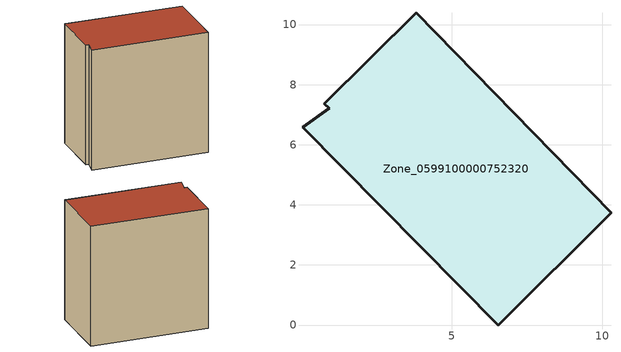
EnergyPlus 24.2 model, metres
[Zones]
Zone_0599100000752320
 floor ground (C_G): 0.92,7.22 0.76,7.36 3.82,10.39 10.3,3.73 6.54,0 0.03,6.58 z0.76
 wall outside (C_F): 6.54,0 10.3,3.73 3.82,10.39 0.76,7.36 0.92,7.22 0.03,6.58 6.54,0 z0.76:10.4
 roof outside (C_R): 0.92,7.22 0.03,6.58 6.54,0 10.3,3.73 3.82,10.39 0.76,7.36 z10.4
[BUILDING]
Pand.0599100000752320: North Axis=0; Terrain=City; Loads Convergence Tolerance Value=0.04; Temperature Convergence Tolerance Value=0.4; Solar Distribution=FullExterior; Maximum Number of Warmup Days=25; Minimum Number of Warmup Days=1
[Site:Location]
Rotterdam.The.Hague.AP_ZH_NLD Design_Conditions: Latitude=51.96; Longitude=4.45; Time Zone=1; Elevation=-4.5
[SITE:GROUNDTEMPERATURE:BUILDINGSURFACE]
18, 18, 18, 18, 18, 18, 18, 18, 18, 18, 18, 18
[MATERIAL] Thermal Absorptance=0.9; Solar Absorptance=0.7; Visible Absorptance=0.7
Name | Roughness | Thickness | Conductivity | Density | Specific Heat
G.TI.2006-2014 | MediumSmooth | 0.15 | 0.06 | 540 | 1210
F.TI.2006-2014 | Rough | 0.3 | 0.12 | 1920 | 840
R.TI.2006-2014 | MediumRough | 0.2 | 0.08 | 1500 | 1000
[CONSTRUCTION]
C_G: G.TI.2006-2014
C_F: F.TI.2006-2014
C_R: R.TI.2006-2014
[ZONE]
Zone_0599100000752320: Type=1; Multiplier=1; Ceiling Height=Autocalculate; Volume=Autocalculate; Floor Area=autocalculate; Part of Total Floor Area=Yes
[ZONEINFILTRATION:DESIGNFLOWRATE]
Infil_Zone_0599100000752320: Zone or ZoneList or Space or SpaceList=Zone_0599100000752320; Schedule=AlwaysOn; Design Flow Rate Calculation Method=Flow/Area; Flow Rate per Floor Area=0.0015; Constant Term Coefficient=1; Temperature Term Coefficient=0; Velocity Term Coefficient=0; Velocity Squared Term Coefficient=0
[HVACTEMPLATE:ZONE:IDEALLOADSAIRSYSTEM]
Zone_0599100000752320: Maximum Heating Supply Air Temperature=50; Minimum Cooling Supply Air Temperature=13; Maximum Heating Supply Air Humidity Ratio=0.0156; Minimum Cooling Supply Air Humidity Ratio=0.0077; Heating Limit=NoLimit; Cooling Limit=NoLimit; Dehumidification Control Type=ConstantSensibleHeatRatio; Cooling Sensible Heat Ratio=0.7; Dehumidification Setpoint=60; Humidification Control Type=None; Humidification Setpoint=30; Outdoor Air Method=None; Outdoor Air Flow Rate per Person=0.00944; Outdoor Air Flow Rate per Zone Floor Area=0; Outdoor Air Flow Rate per Zone=0; Demand Controlled Ventilation Type=None; Outdoor Air Economizer Type=NoEconomizer; Heat Recovery Type=None; Sensible Heat Recovery Effectiveness=0.7; Latent Heat Recovery Effectiveness=0.65
[ZONECONTROL:THERMOSTAT]
ThermostatControl_Zone_0599100000752320: Zone or ZoneList=Zone_0599100000752320; Control Type Schedule=DualSetpointControlType; Control 1=Thermostat_Zone_0599100000752320; Temperature Difference Between Cutout And Setpoint=0
[THERMOSTATSETPOINT:DUALSETPOINT]
Thermostat_Zone_0599100000752320: Heating Setpoint Temperature Schedule=HeatingSetpoint_Zone_0599100000752320; Cooling Setpoint Temperature Schedule=CoolingSetpoint_Zone_0599100000752320
[SCHEDULE:COMPACT]
HeatingSetpoint_Zone_0599100000752320: Through: 12/31, For: AllDays, Until: 24:00, 21
CoolingSetpoint_Zone_0599100000752320: Through: 12/31, For: AllDays, Until: 24:00, 24
DualSetpointControlType: Through: 12/31, For: AllDays, Until: 24:00, 4
AlwaysOn: Through: 12/31, For: AllDays, Until: 24:00, 1
